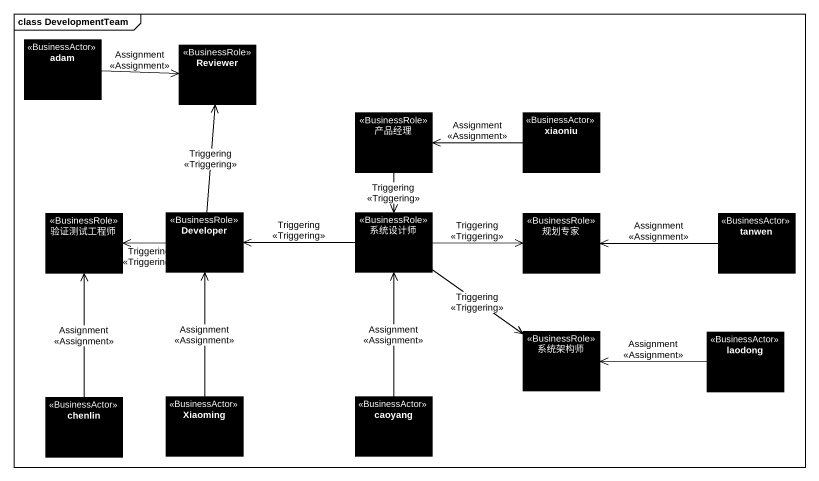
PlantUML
@startuml
mainframe class DevelopmentTeam
hide circle
hide empty members
class adam <<BusinessActor>> #000000
class Reviewer <<BusinessRole>> #000000
class 产品经理 <<BusinessRole>> #000000
class xiaoniu <<BusinessActor>> #000000
class 验证测试工程师 <<BusinessRole>> #000000
class Developer <<BusinessRole>> #000000
class 系统设计师 <<BusinessRole>> #000000
class 规划专家 <<BusinessRole>> #000000
class tanwen <<BusinessActor>> #000000
class 系统架构师 <<BusinessRole>> #000000
class laodong <<BusinessActor>> #000000
class chenlin <<BusinessActor>> #000000
class Xiaoming <<BusinessActor>> #000000
class caoyang <<BusinessActor>> #000000
adam -right-> Reviewer : Assignment\n<<Assignment>>
产品经理 --> 系统设计师 : Triggering\n<<Triggering>>
xiaoniu -left-> 产品经理 : Assignment\n<<Assignment>>
Developer -up-> Reviewer : Triggering\n<<Triggering>>
Developer -left-> 验证测试工程师 : Triggering\n<<Triggering>>
系统设计师 -left-> Developer : Triggering\n<<Triggering>>
系统设计师 -right-> 规划专家 : Triggering\n<<Triggering>>
系统设计师 --> 系统架构师 : Triggering\n<<Triggering>>
tanwen -left-> 规划专家 : Assignment\n<<Assignment>>
laodong -left-> 系统架构师 : Assignment\n<<Assignment>>
chenlin -up-> 验证测试工程师 : Assignment\n<<Assignment>>
Xiaoming -up-> Developer : Assignment\n<<Assignment>>
caoyang -up-> 系统设计师 : Assignment\n<<Assignment>>
@enduml
